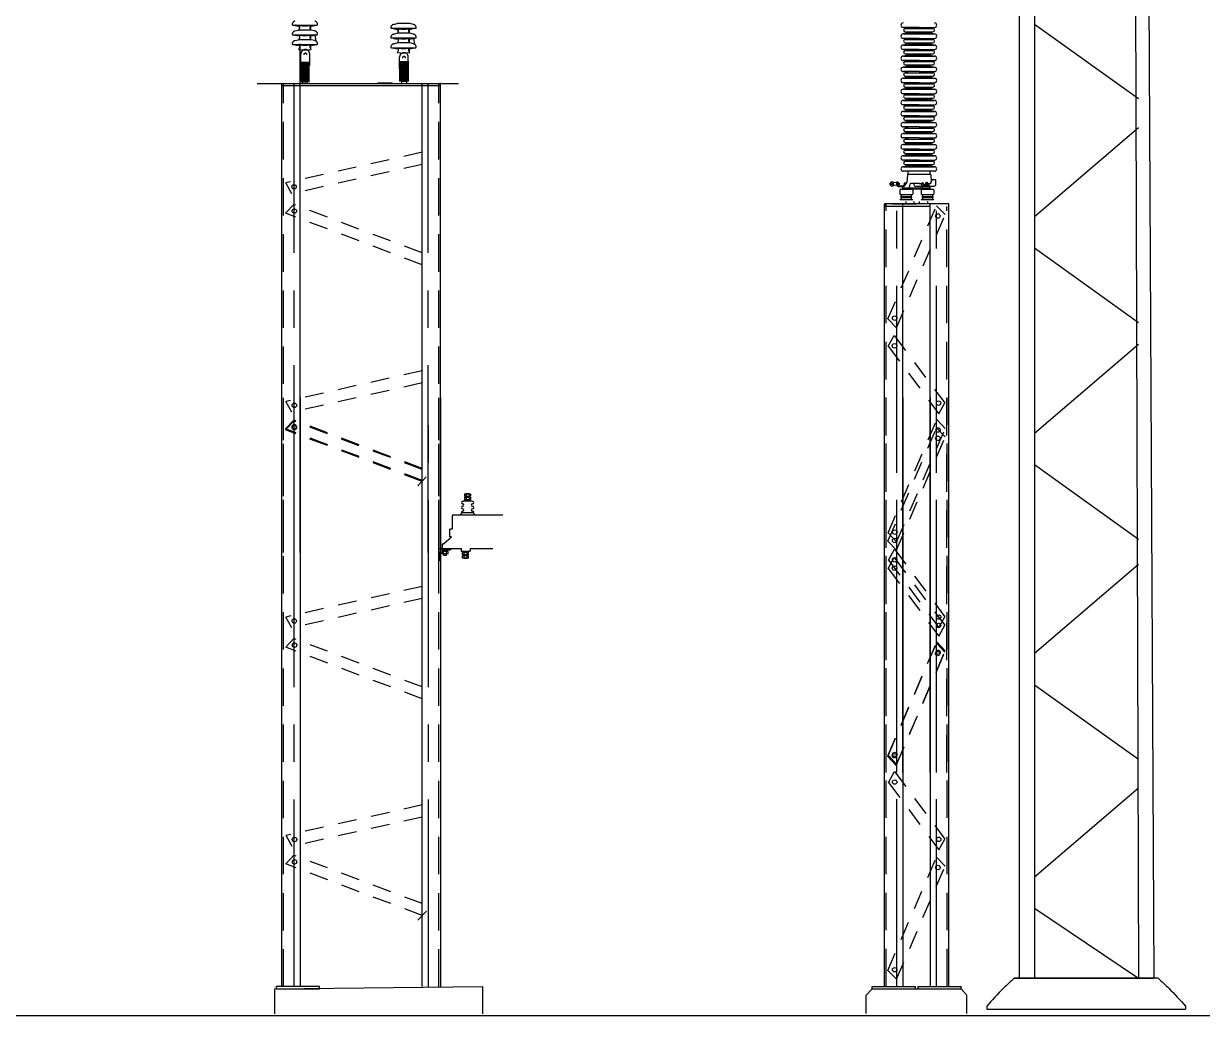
# Model space of a CAD drawing. Header units: inches. Extents: x 29.6 to 118, y -14.2 to 43.7.
# Drawn here: x 93.98 to 101.85, y 7.48 to 14.11 of the extents above; entities that cross this region are included whole.
import ezdxf

# ---------------------------------------------------------------- set-up
doc = ezdxf.new("R2010")
doc.units = ezdxf.units.IN
doc.header["$MEASUREMENT"] = 0
for name, pattern in [('CENTER', [2, 1.25, -0.25, 0.25, -0.25]), ('DASHED', [0.75, 0.5, -0.25]), ('HIDDEN', [0.375, 0.25, -0.125]), ('HIDDEN2', [0.1875, 0.125, -0.0625])]:
    doc.linetypes.add(name, pattern=pattern)
for name, color, linetype in [('DIM', 2, 'Continuous'), ('EST', 4, 'Continuous'), ('HUECO', 7, 'Continuous'), ('L50X5', 1, 'Continuous'), ('L75X7', 2, 'Continuous'), ('LAM10', 2, 'Continuous'), ('medidas', 3, 'Continuous'), ('MURO', 1, 'Continuous'), ('OBJ', 7, 'Continuous'), ('referencia', 2, 'Continuous')]:
    doc.layers.add(name, color=color, linetype=linetype)

msp = doc.modelspace()

# ---------------------------------------------------------------- linework, layer by layer
at = {"color": 2, "linetype": 'DASHED'}
for p, q in [((95.77913, 14.09731), (95.93946, 14.09731)), ((95.79334, 14.09612), (95.79334, 14.09731)), ((95.79453, 14.09492), (95.92405, 14.09492)), ((95.80553, 14.09373), (95.80553, 14.09492)), ((95.9002, 14.09253), (95.81656, 14.09253)), ((95.84384, 14.09253), (95.87474, 14.09253)), ((95.91306, 14.09373), (95.91306, 14.09492)), ((95.92525, 14.09612), (95.92525, 14.09731)), ((96.45108, 14.10174), (96.47586, 14.10752)), ((96.5595, 14.10752), (96.47586, 14.10752)), ((96.58429, 14.10174), (96.5595, 14.10752)), ((95.77918, 14.03259), (95.93951, 14.03259)), ((95.79274, 14.0584), (95.81752, 14.06418)), ((95.79339, 14.03139), (95.79339, 14.03259)), ((95.79458, 14.0302), (95.9241, 14.0302)), ((95.80558, 14.029), (95.80558, 14.0302)), ((95.90025, 14.02781), (95.81661, 14.02781)), ((95.90116, 14.06418), (95.81752, 14.06418)), ((95.84389, 14.02781), (95.87479, 14.02781)), ((95.92595, 14.0584), (95.90116, 14.06418)), ((95.91311, 14.029), (95.91311, 14.0302)), ((95.9253, 14.03139), (95.9253, 14.03259)), ((96.43752, 14.07592), (96.59785, 14.07592)), ((96.43757, 14.0112), (96.5979, 14.0112)), ((96.45113, 14.03701), (96.47591, 14.04279)), ((96.45173, 14.07473), (96.45173, 14.07592)), ((96.45178, 14.01), (96.45178, 14.0112)), ((96.45292, 14.07353), (96.58244, 14.07353)), ((96.45297, 14.00881), (96.58249, 14.00881)), ((96.46392, 14.07234), (96.46392, 14.07353)), ((96.46397, 14.00761), (96.46397, 14.00881)), ((96.55859, 14.07114), (96.47495, 14.07114)), ((96.55955, 14.04279), (96.47591, 14.04279)), ((96.50223, 14.07114), (96.53313, 14.07114)), ((96.58434, 14.03701), (96.55955, 14.04279)), ((96.57145, 14.07234), (96.57145, 14.07353)), ((96.5715, 14.00761), (96.5715, 14.00881)), ((96.58364, 14.07473), (96.58364, 14.07592)), ((96.58369, 14.01), (96.58369, 14.0112)), ((95.77918, 13.96786), (95.93951, 13.96786)), ((95.79274, 13.99368), (95.81752, 13.99946)), ((95.79339, 13.96667), (95.79339, 13.96786)), ((95.79458, 13.96547), (95.9241, 13.96547)), ((95.80558, 13.96428), (95.80558, 13.96547)), ((95.90025, 13.96308), (95.81661, 13.96308)), ((95.90116, 13.99946), (95.81752, 13.99946)), ((95.84389, 13.96308), (95.87479, 13.96308)), ((95.92595, 13.99368), (95.90116, 13.99946)), ((95.91311, 13.96428), (95.91311, 13.96547)), ((95.9253, 13.96667), (95.9253, 13.96786)), ((96.43757, 13.94647), (96.5979, 13.94647)), ((96.45113, 13.97229), (96.47591, 13.97807)), ((96.45178, 13.94528), (96.45178, 13.94647)), ((96.45297, 13.94408), (96.58249, 13.94408)), ((96.46397, 13.94289), (96.46397, 13.94408)), ((96.55864, 14.00642), (96.475, 14.00642)), ((96.55864, 13.94169), (96.475, 13.94169)), ((96.55955, 13.97807), (96.47591, 13.97807)), ((96.50228, 14.00642), (96.53318, 14.00642)), ((96.50228, 13.94169), (96.53318, 13.94169)), ((96.58434, 13.97229), (96.55955, 13.97807)), ((96.5715, 13.94289), (96.5715, 13.94408)), ((96.58369, 13.94528), (96.58369, 13.94647))]:
    msp.add_line(p, q, dxfattribs=at)
at = {"color": 2}
for p, q in [((95.80672, 14.09253), (95.81656, 14.09253)), ((95.8243, 14.07628), (95.82184, 14.09253)), ((95.9002, 14.09253), (95.91186, 14.09253)), ((95.80677, 14.02781), (95.81661, 14.02781)), ((95.90025, 14.02781), (95.91191, 14.02781)), ((95.93408, 13.99008), (95.92762, 14.03259)), ((96.46511, 14.07114), (96.47495, 14.07114)), ((96.48269, 14.05489), (96.48023, 14.07114)), ((96.55859, 14.07114), (96.57025, 14.07114)), ((96.59247, 13.96869), (96.58601, 14.0112)), ((99.95988, 14.08234), (99.85325, 14.08234)), ((99.88601, 14.04539), (99.85646, 14.038)), ((99.85646, 14.038), (100.06331, 14.038)), ((99.86754, 14.07496), (99.88601, 14.08234)), ((99.86754, 14.07496), (100.05223, 14.07496)), ((99.86754, 14.05279), (100.05223, 14.05279)), ((99.88601, 14.04539), (99.88601, 14.05279)), ((99.88601, 14.04539), (100.03376, 14.04539)), ((99.95988, 14.08234), (100.06331, 14.08234)), ((100.05223, 14.07496), (100.03376, 14.08234)), ((100.03376, 14.04539), (100.03376, 14.05279)), ((100.03376, 14.04539), (100.06331, 14.038)), ((95.80677, 13.96308), (95.81661, 13.96308)), ((95.90025, 13.96308), (95.91191, 13.96308)), ((96.46516, 14.00642), (96.475, 14.00642)), ((96.46516, 13.94169), (96.475, 13.94169)), ((96.55864, 14.00642), (96.5703, 14.00642)), ((96.55864, 13.94169), (96.5703, 13.94169)), ((99.95988, 14.00845), (99.85325, 14.00845)), ((99.95988, 13.93456), (99.85325, 13.93456)), ((99.88601, 13.97149), (99.85646, 13.96411)), ((99.85646, 13.96411), (100.06331, 13.96411)), ((99.86754, 14.00106), (99.88601, 14.00845)), ((99.86754, 14.00106), (100.05223, 14.00106)), ((99.86754, 13.9789), (100.05223, 13.9789)), ((99.86754, 13.92717), (99.88601, 13.93456)), ((99.88601, 13.97149), (99.88601, 13.9789)), ((99.88601, 13.97149), (100.03376, 13.97149)), ((99.95988, 14.00845), (100.06331, 14.00845)), ((99.95988, 13.93456), (100.06331, 13.93456)), ((100.05223, 14.00106), (100.03376, 14.00845)), ((100.03376, 13.97149), (100.03376, 13.9789)), ((100.03376, 13.97149), (100.06331, 13.96411)), ((100.05223, 13.92717), (100.03376, 13.93456)), ((95.8331, 13.82697), (95.8331, 13.90499)), ((95.89142, 13.82697), (95.89142, 13.90499)), ((96.49149, 13.80558), (96.49149, 13.8836)), ((96.54981, 13.80558), (96.54981, 13.8836)), ((99.95988, 13.86067), (99.85325, 13.86067)), ((99.88601, 13.8976), (99.85646, 13.89022)), ((99.85646, 13.89022), (100.06331, 13.89022)), ((99.86754, 13.92717), (100.05223, 13.92717)), ((99.86754, 13.90501), (100.05223, 13.90501)), ((99.86754, 13.85328), (99.88601, 13.86067)), ((99.86754, 13.85328), (100.05223, 13.85328)), ((99.88601, 13.8976), (99.88601, 13.90501)), ((99.88601, 13.8976), (100.03376, 13.8976)), ((99.95988, 13.86067), (100.06331, 13.86067)), ((100.03376, 13.8976), (100.03376, 13.90501)), ((100.03376, 13.8976), (100.06331, 13.89022)), ((100.05223, 13.85328), (100.03376, 13.86067)), ((99.95988, 13.78677), (99.85325, 13.78677)), ((99.88601, 13.82371), (99.85646, 13.81632)), ((99.85646, 13.81632), (100.06331, 13.81632)), ((99.86754, 13.83112), (100.05223, 13.83112)), ((99.86754, 13.77939), (99.88601, 13.78677)), ((99.86754, 13.77939), (100.05223, 13.77939)), ((99.88601, 13.82371), (99.88601, 13.83112)), ((99.88601, 13.82371), (100.03376, 13.82371)), ((99.95988, 13.78677), (100.06331, 13.78677)), ((100.03376, 13.82371), (100.03376, 13.83112)), ((100.03376, 13.82371), (100.06331, 13.81632)), ((100.05223, 13.77939), (100.03376, 13.78677)), ((99.95988, 13.71288), (99.85325, 13.71288)), ((99.88601, 13.74982), (99.85646, 13.74243)), ((99.85646, 13.74243), (100.06331, 13.74243)), ((99.86754, 13.75722), (100.05223, 13.75722)), ((99.86754, 13.70549), (99.88601, 13.71288)), ((99.86754, 13.70549), (100.05223, 13.70549)), ((99.88601, 13.74982), (99.88601, 13.75722)), ((99.88601, 13.74982), (100.03376, 13.74982)), ((99.95988, 13.71288), (100.06331, 13.71288)), ((100.03376, 13.74982), (100.03376, 13.75722)), ((100.03376, 13.74982), (100.06331, 13.74243)), ((100.05223, 13.70549), (100.03376, 13.71288)), ((99.95988, 13.63899), (99.85325, 13.63899)), ((99.88601, 13.67593), (99.85646, 13.66854)), ((99.85646, 13.66854), (100.06331, 13.66854)), ((99.86754, 13.68333), (100.05223, 13.68333)), ((99.86754, 13.6316), (99.88601, 13.63899)), ((99.86754, 13.6316), (100.05223, 13.6316)), ((99.88601, 13.67593), (99.88601, 13.68333)), ((99.88601, 13.67593), (100.03376, 13.67593)), ((99.95988, 13.63899), (100.06331, 13.63899)), ((100.03376, 13.67593), (100.03376, 13.68333)), ((100.03376, 13.67593), (100.06331, 13.66854)), ((100.05223, 13.6316), (100.03376, 13.63899)), ((99.95988, 13.5651), (99.85325, 13.5651)), ((99.88601, 13.60203), (99.85646, 13.59465)), ((99.85646, 13.59465), (100.06331, 13.59465)), ((99.86754, 13.60944), (100.05223, 13.60944)), ((99.86754, 13.55771), (99.88601, 13.5651)), ((99.86754, 13.55771), (100.05223, 13.55771)), ((99.88601, 13.60203), (99.88601, 13.60944)), ((99.88601, 13.60203), (100.03376, 13.60203)), ((99.95988, 13.5651), (100.06331, 13.5651)), ((100.03376, 13.60203), (100.03376, 13.60944)), ((100.03376, 13.60203), (100.06331, 13.59465)), ((100.05223, 13.55771), (100.03376, 13.5651)), ((99.95988, 13.4912), (99.85325, 13.4912)), ((99.88601, 13.52814), (99.85646, 13.52075)), ((99.85646, 13.52075), (100.06331, 13.52075)), ((99.86754, 13.53555), (100.05223, 13.53555)), ((99.86754, 13.48382), (99.88601, 13.4912)), ((99.86754, 13.48382), (100.05223, 13.48382)), ((99.86754, 13.46166), (100.05223, 13.46166)), ((99.88601, 13.52814), (99.88601, 13.53555)), ((99.88601, 13.52814), (100.03376, 13.52814)), ((99.88601, 13.45425), (99.88601, 13.46166)), ((99.95988, 13.4912), (100.06331, 13.4912)), ((100.03376, 13.52814), (100.03376, 13.53555)), ((100.03376, 13.52814), (100.06331, 13.52075)), ((100.05223, 13.48382), (100.03376, 13.4912)), ((100.03376, 13.45425), (100.03376, 13.46166)), ((99.95988, 13.41731), (99.85325, 13.41731)), ((99.88601, 13.45425), (99.85646, 13.44686)), ((99.85646, 13.44686), (100.06331, 13.44686)), ((99.88601, 13.38036), (99.85646, 13.37297)), ((99.86754, 13.40992), (99.88601, 13.41731)), ((99.86754, 13.40992), (100.05223, 13.40992)), ((99.86754, 13.38776), (100.05223, 13.38776)), ((99.88601, 13.45425), (100.03376, 13.45425)), ((99.88601, 13.38036), (99.88601, 13.38776)), ((99.88601, 13.38036), (100.03376, 13.38036)), ((99.95988, 13.41731), (100.06331, 13.41731)), ((100.03376, 13.45425), (100.06331, 13.44686)), ((100.05223, 13.40992), (100.03376, 13.41731)), ((100.03376, 13.38036), (100.03376, 13.38776)), ((100.03376, 13.38036), (100.06331, 13.37297)), ((99.95988, 13.34342), (99.85325, 13.34342)), ((99.85646, 13.37297), (100.06331, 13.37297)), ((99.88601, 13.30646), (99.85646, 13.29908)), ((99.86754, 13.33603), (99.88601, 13.34342)), ((99.86754, 13.33603), (100.05223, 13.33603)), ((99.86754, 13.31387), (100.05223, 13.31387)), ((99.88601, 13.30646), (99.88601, 13.31387)), ((99.88601, 13.30646), (100.03376, 13.30646)), ((99.95988, 13.34342), (100.06331, 13.34342)), ((100.05223, 13.33603), (100.03376, 13.34342)), ((100.03376, 13.30646), (100.03376, 13.31387)), ((100.03376, 13.30646), (100.06331, 13.29908)), ((99.95988, 13.26953), (99.85325, 13.26953)), ((99.85646, 13.29908), (100.06331, 13.29908)), ((99.88601, 13.23257), (99.85646, 13.22518)), ((99.85646, 13.22518), (100.06331, 13.22518)), ((99.86754, 13.26214), (99.88601, 13.26953)), ((99.86754, 13.26214), (100.05223, 13.26214)), ((99.86754, 13.23998), (100.05223, 13.23998)), ((99.88601, 13.23257), (99.88601, 13.23998)), ((99.88601, 13.23257), (100.03376, 13.23257)), ((99.95988, 13.26953), (100.06331, 13.26953)), ((100.05223, 13.26214), (100.03376, 13.26953)), ((100.03376, 13.23257), (100.03376, 13.23998)), ((100.03376, 13.23257), (100.06331, 13.22518)), ((99.95988, 13.19564), (99.85325, 13.19564)), ((99.88601, 13.15868), (99.85646, 13.15129)), ((99.85646, 13.15129), (100.06331, 13.15129)), ((99.86754, 13.18825), (99.88601, 13.19564)), ((99.86754, 13.18825), (100.05223, 13.18825)), ((99.86754, 13.16609), (100.05223, 13.16609)), ((99.88601, 13.15868), (99.88601, 13.16609)), ((99.88601, 13.15868), (100.03376, 13.15868)), ((99.95988, 13.19564), (100.06331, 13.19564)), ((100.05223, 13.18825), (100.03376, 13.19564)), ((100.03376, 13.15868), (100.03376, 13.16609)), ((100.03376, 13.15868), (100.06331, 13.15129)), ((100.06331, 13.12174), (99.85325, 13.12174)), ((99.88601, 13.10269), (99.88601, 13.12174)), ((99.88601, 13.10269), (100.03376, 13.10269)), ((100.03376, 13.10269), (100.03376, 13.12174)), ((37.43422, 7.48409), (110.10387, 7.48409))]:
    msp.add_line(p, q, dxfattribs=at)
for points in [[(95.89663, 14.09731), (95.89663, 14.09492)], [(95.89663, 14.09253), (95.89663, 14.06975)], [(95.89663, 14.02781), (95.89663, 14.00502)], [(96.55502, 14.07592), (96.55502, 14.07353)], [(96.55502, 14.07114), (96.55502, 14.04835)], [(95.89663, 13.96308), (95.89663, 13.94029)], [(96.55502, 14.00642), (96.55502, 13.98363)], [(96.55502, 13.94169), (96.55502, 13.9189)]]:
    msp.add_lwpolyline(points, dxfattribs=at)
at = {"color": 2, "const_width": 0.06691}
for points in [[(95.85734, 13.71596), (95.85655, 13.8529)], [(96.52074, 13.72035), (96.51995, 13.85729)]]:
    msp.add_lwpolyline(points, dxfattribs=at)
at = {"color": 2}
for centre in [(95.79866, 14.09551), (96.45705, 14.07412)]:
    msp.add_circle(centre, 0.0038, dxfattribs=at)
at = {"color": 2, "linetype": 'DASHED'}
for centre, radius, start, end in [((95.77913, 14.10209), 0.00478, 173.282083, 270), ((95.79812, 14.09986), 0.0239, 103.130019, 173.282083), ((95.79453, 14.09612), 0.00119, 180, 270), ((95.80672, 14.09373), 0.00119, 180, 270), ((95.91186, 14.09373), 0.00119, 270, 0), ((95.92405, 14.09612), 0.00119, 270, 0), ((95.92047, 14.09986), 0.0239, 6.717917, 76.869981), ((95.93946, 14.10209), 0.00478, 270, 6.717917), ((96.45651, 14.07846), 0.0239, 103.130019, 173.282083), ((96.57886, 14.07846), 0.0239, 6.717917, 76.869981), ((95.77918, 14.03737), 0.00478, 173.282083, 270), ((95.79817, 14.03513), 0.0239, 103.130019, 173.282083), ((95.79458, 14.03139), 0.00119, 180, 270), ((95.80677, 14.029), 0.00119, 180, 270), ((95.91191, 14.029), 0.00119, 270, 0), ((95.9241, 14.03139), 0.00119, 270, 0), ((95.92052, 14.03513), 0.0239, 6.717917, 76.869981), ((95.93951, 14.03737), 0.00478, 270, 6.717917), ((96.43752, 14.0807), 0.00478, 173.282083, 270), ((96.43757, 14.01598), 0.00478, 173.282083, 270), ((96.45656, 14.01374), 0.0239, 103.130019, 173.282083), ((96.45292, 14.07473), 0.00119, 180, 270), ((96.45297, 14.01), 0.00119, 180, 270), ((96.46511, 14.07234), 0.00119, 180, 270), ((96.57025, 14.07234), 0.00119, 270, 0), ((96.58244, 14.07473), 0.00119, 270, 0), ((96.58249, 14.01), 0.00119, 270, 0), ((96.57891, 14.01374), 0.0239, 6.717917, 76.869981), ((96.59785, 14.0807), 0.00478, 270, 6.717917), ((96.5979, 14.01598), 0.00478, 270, 6.717917), ((95.77918, 13.97264), 0.00478, 173.282083, 270), ((95.79817, 13.97041), 0.0239, 103.130019, 173.282083), ((95.79458, 13.96667), 0.00119, 180, 270), ((95.80677, 13.96428), 0.00119, 180, 270), ((95.86226, 13.90499), 0.02916, 0, 180), ((95.91191, 13.96428), 0.00119, 270, 0), ((95.9241, 13.96667), 0.00119, 270, 0), ((95.92052, 13.97041), 0.0239, 6.717917, 76.869981), ((95.93951, 13.97264), 0.00478, 270, 6.717917), ((96.43757, 13.95125), 0.00478, 173.282083, 270), ((96.45656, 13.94901), 0.0239, 103.130019, 173.282083), ((96.45297, 13.94528), 0.00119, 180, 270), ((96.46516, 14.00761), 0.00119, 180, 270), ((96.46516, 13.94289), 0.00119, 180, 270), ((96.5703, 14.00761), 0.00119, 270, 0), ((96.5703, 13.94289), 0.00119, 270, 0), ((96.58249, 13.94528), 0.00119, 270, 0), ((96.57891, 13.94901), 0.0239, 6.717917, 76.869981), ((96.5979, 13.95125), 0.00478, 270, 6.717917), ((95.86226, 13.89848), 0.01068, 0, 180), ((96.52065, 13.8836), 0.02916, 0, 180), ((96.52065, 13.87709), 0.01068, 0, 180)]:
    msp.add_arc(centre, radius, start, end, dxfattribs=at)
at = {"color": 2}
for centre, radius, start, end in [((95.80527, 14.08586), 0.0213, 326.878693, 18.251529), ((95.91341, 14.08586), 0.0213, 161.748471, 213.121307), ((99.85325, 14.09712), 0.01477, 90, 270), ((100.06331, 14.09712), 0.01477, 270, 90), ((95.80999, 14.07496), 0.01315, 304.957695, 356.774325), ((95.80999, 14.01024), 0.01315, 304.957695, 356.774325), ((95.80527, 14.02114), 0.0213, 326.878693, 18.251529), ((95.91341, 14.02114), 0.0213, 161.748471, 213.121307), ((95.9087, 14.07496), 0.01315, 183.225675, 235.042305), ((95.9087, 14.01024), 0.01315, 183.225675, 235.042305), ((96.46838, 14.05357), 0.01315, 304.957695, 356.774325), ((96.46366, 14.06447), 0.0213, 326.878693, 18.251529), ((96.5718, 14.06447), 0.0213, 161.748471, 213.121307), ((96.56709, 14.05357), 0.01315, 183.225675, 235.042305), ((99.85325, 14.02323), 0.01477, 90, 270), ((99.86754, 14.06388), 0.01108, 90, 270), ((100.05223, 14.06388), 0.01108, 270, 90), ((100.06331, 14.02323), 0.01477, 270, 90), ((95.80999, 13.94551), 0.01315, 304.957695, 356.774325), ((95.85934, 14.22929), 0.29751, 261.919335, 278.080665), ((95.80527, 13.95641), 0.0213, 326.878693, 18.251529), ((95.91341, 13.95641), 0.0213, 161.748471, 213.121307), ((95.9087, 13.94551), 0.01315, 183.225675, 235.042305), ((96.46838, 13.98884), 0.01315, 304.957695, 356.774325), ((96.46366, 13.99975), 0.0213, 326.878693, 18.251529), ((96.46366, 13.93502), 0.0213, 326.878693, 18.251529), ((96.5718, 13.99975), 0.0213, 161.748471, 213.121307), ((96.5718, 13.93502), 0.0213, 161.748471, 213.121307), ((96.56709, 13.98884), 0.01315, 183.225675, 235.042305), ((99.85325, 13.94933), 0.01477, 90, 270), ((99.86754, 13.98998), 0.01108, 90, 270), ((100.05223, 13.98998), 0.01108, 270, 90), ((100.06331, 13.94933), 0.01477, 270, 90), ((96.46838, 13.92412), 0.01315, 304.957695, 356.774325), ((96.51773, 14.2079), 0.29751, 261.919335, 278.080665), ((96.56709, 13.92412), 0.01315, 183.225675, 235.042305), ((99.85325, 13.87544), 0.01477, 90, 270), ((99.86754, 13.91609), 0.01108, 90, 270), ((99.86754, 13.8422), 0.01108, 90, 270), ((100.05223, 13.91609), 0.01108, 270, 90), ((100.05223, 13.8422), 0.01108, 270, 90), ((100.06331, 13.87544), 0.01477, 270, 90), ((99.85325, 13.80155), 0.01477, 90, 270), ((99.86754, 13.76831), 0.01108, 90, 270), ((100.05223, 13.76831), 0.01108, 270, 90), ((100.06331, 13.80155), 0.01477, 270, 90), ((99.85325, 13.72766), 0.01477, 90, 270), ((99.86754, 13.69441), 0.01108, 90, 270), ((100.05223, 13.69441), 0.01108, 270, 90), ((100.06331, 13.72766), 0.01477, 270, 90), ((99.85325, 13.65376), 0.01477, 90, 270), ((99.86754, 13.62052), 0.01108, 90, 270), ((100.05223, 13.62052), 0.01108, 270, 90), ((100.06331, 13.65376), 0.01477, 270, 90), ((99.85325, 13.57987), 0.01477, 90, 270), ((99.86754, 13.54663), 0.01108, 90, 270), ((100.05223, 13.54663), 0.01108, 270, 90), ((100.06331, 13.57987), 0.01477, 270, 90), ((99.85325, 13.50598), 0.01477, 90, 270), ((99.86754, 13.47274), 0.01108, 90, 270), ((100.05223, 13.47274), 0.01108, 270, 90), ((100.06331, 13.50598), 0.01477, 270, 90), ((99.85325, 13.43209), 0.01477, 90, 270), ((99.86754, 13.39884), 0.01108, 90, 270), ((100.05223, 13.39884), 0.01108, 270, 90), ((100.06331, 13.43209), 0.01477, 270, 90), ((99.85325, 13.35819), 0.01477, 90, 270), ((99.86754, 13.32495), 0.01108, 90, 270), ((100.05223, 13.32495), 0.01108, 270, 90), ((100.06331, 13.35819), 0.01477, 270, 90), ((99.85325, 13.2843), 0.01477, 90, 270), ((99.85325, 13.21041), 0.01477, 90, 270), ((99.86754, 13.25106), 0.01108, 90, 270), ((100.05223, 13.25106), 0.01108, 270, 90), ((100.06331, 13.2843), 0.01477, 270, 90), ((100.06331, 13.21041), 0.01477, 270, 90), ((99.85325, 13.13652), 0.01477, 90, 270), ((99.86754, 13.17717), 0.01108, 90, 270), ((100.05223, 13.17717), 0.01108, 270, 90), ((100.06331, 13.13652), 0.01477, 270, 90)]:
    msp.add_arc(centre, radius, start, end, dxfattribs=at)
at = {"layer": 'DIM'}
for p, q in [((100.62982, 23.87106), (100.62764, 7.73206)), ((100.72968, 23.89045), (100.72968, 7.73206)), ((101.37109, 23.88931), (101.4256, 7.73206)), ((101.4447, 23.89156), (101.52764, 7.73206)), ((100.72968, 14.10376), (101.4256, 13.60609)), ((101.4256, 13.41168), (100.72968, 12.81768)), ((100.72968, 12.60898), (101.4256, 12.11131)), ((101.4256, 11.9652), (100.72968, 11.3712)), ((100.72968, 11.1625), (101.4256, 10.66483)), ((101.4256, 10.49522), (100.72968, 9.90122)), ((100.72968, 9.69252), (101.4256, 9.19485)), ((101.4256, 9.0022), (100.72968, 8.4082)), ((100.72968, 8.1995), (101.4256, 7.73206)), ((101.55619, 7.73206), (100.59375, 7.73206)), ((95.95619, 7.67661), (95.66887, 7.67661))]:
    msp.add_line(p, q, dxfattribs=at)
at = {"layer": 'DIM', "color": 2}
for p, q in [((95.82837, 10.57568), (95.82837, 13.9731)), ((95.54166, 13.70785), (96.88581, 13.70785)), ((95.70496, 10.57568), (95.70496, 13.70675)), ((95.7061, 13.69126), (95.7061, 13.70771)), ((95.87394, 13.71596), (95.84074, 13.71596)), ((95.84113, 13.71551), (95.84113, 13.70519)), ((95.87394, 13.71551), (95.87394, 13.70519)), ((96.44499, 13.70906), (96.34454, 13.70906)), ((96.53734, 13.72028), (96.50414, 13.72028)), ((96.50414, 13.71938), (96.50414, 13.70906)), ((96.53734, 13.72544), (96.53734, 13.71512)), ((96.53734, 13.72285), (96.53734, 13.70739)), ((96.64156, 10.57568), (96.64156, 13.70882)), ((96.76496, 10.57568), (96.76496, 13.71071)), ((96.7661, 13.69126), (95.7061, 13.69126)), ((95.7061, 7.67661), (95.7061, 11.60916)), ((95.8295, 7.67661), (95.8295, 11.60916)), ((96.64269, 7.67661), (96.64269, 11.60916)), ((96.7661, 7.67661), (96.7661, 11.60916)), ((96.92564, 10.96759), (96.96513, 10.96759)), ((96.92564, 10.96759), (96.92564, 10.95114)), ((96.92564, 10.95114), (96.96513, 10.95114)), ((96.92564, 10.94508), (96.92564, 10.92863)), ((96.92564, 10.94508), (96.96513, 10.94508)), ((96.93551, 10.96976), (96.95525, 10.96976)), ((96.93551, 10.96976), (96.93551, 10.9204)), ((96.95525, 10.96976), (96.95525, 10.9204)), ((96.96513, 10.96759), (96.96513, 10.95114)), ((96.96513, 10.94508), (96.96513, 10.92863)), ((96.91247, 10.91711), (96.91741, 10.9204)), ((96.91741, 10.9204), (96.97335, 10.9204)), ((96.92564, 10.92863), (96.96513, 10.92863)), ((96.97829, 10.91711), (96.97335, 10.9204)), ((96.84172, 10.81838), (96.84172, 10.73155)), ((96.84995, 10.82661), (97.18068, 10.82661)), ((96.90424, 10.84307), (96.98652, 10.84307)), ((96.82741, 10.68036), (96.82741, 10.73155)), ((96.84172, 10.73155), (96.82741, 10.73155)), ((96.7759, 10.6341), (96.7759, 10.60119)), ((96.7759, 10.6341), (96.78577, 10.6341)), ((96.78577, 10.6341), (96.83729, 10.68036)), ((96.83729, 10.68036), (96.82741, 10.68036)), ((96.7759, 10.60119), (96.78577, 10.60119)), ((96.81539, 10.5823), (96.7759, 10.5823)), ((96.7759, 10.56584), (96.7759, 10.5823)), ((96.81539, 10.56584), (96.7759, 10.56584)), ((96.78577, 10.55667), (96.78577, 10.59296)), ((96.78577, 10.55667), (96.80552, 10.55667)), ((96.80552, 10.60119), (96.90233, 10.60119)), ((96.80552, 10.55667), (96.80552, 10.59296)), ((96.81539, 10.56584), (96.81539, 10.5823)), ((96.90233, 10.60119), (96.90233, 10.58474)), ((96.90233, 10.58474), (96.96211, 10.58474)), ((96.95196, 10.57651), (96.91247, 10.57651)), ((96.91247, 10.56005), (96.91247, 10.57651)), ((96.95196, 10.56005), (96.91247, 10.56005)), ((96.91247, 10.53754), (96.91247, 10.554)), ((96.95196, 10.554), (96.91247, 10.554)), ((96.92234, 10.53537), (96.92234, 10.58474)), ((96.94209, 10.53537), (96.94209, 10.58474)), ((96.95196, 10.56005), (96.95196, 10.57651)), ((96.95196, 10.53754), (96.95196, 10.554)), ((96.96211, 10.60119), (96.96211, 10.58474)), ((96.96211, 10.60119), (97.11486, 10.60119)), ((96.95196, 10.53754), (96.91247, 10.53754)), ((96.94209, 10.53537), (96.92234, 10.53537)), ((95.95619, 7.66016), (95.66824, 7.66016)), ((95.66887, 7.66252), (95.66887, 7.67898)), ((95.95619, 7.66016), (95.95619, 7.67661))]:
    msp.add_line(p, q, dxfattribs=at)
at = {"layer": 'DIM', "color": 2, "linetype": 'HIDDEN'}
for p, q in [((95.71648, 10.57568), (95.71648, 13.70864)), ((96.75344, 10.57568), (96.75344, 13.70787)), ((95.71761, 7.67661), (95.71761, 11.60916)), ((96.75458, 7.67661), (96.75458, 11.60916))]:
    msp.add_line(p, q, dxfattribs=at)
at = {"layer": 'DIM', "color": 2, "linetype": 'CENTER'}
for p, q in [((95.78723, 10.57568), (95.78723, 13.7077)), ((96.68269, 10.57568), (96.68269, 13.70977)), ((95.78837, 7.67661), (95.78837, 11.60916)), ((96.68382, 7.67661), (96.68382, 11.60916))]:
    msp.add_line(p, q, dxfattribs=at)
at = {"layer": 'DIM', "color": 2, "linetype": 'HIDDEN2'}
for p, q in [((96.64156, 13.24799), (95.7313, 13.04334)), ((96.64156, 13.16709), (95.77125, 12.97142)), ((95.77125, 12.97142), (95.7313, 13.04334)), ((95.73074, 12.84179), (95.78723, 12.9016)), ((96.64156, 12.49678), (95.73074, 12.84179)), ((96.64156, 12.57646), (95.78537, 12.89963)), ((96.64156, 12.57646), (96.64156, 12.57646)), ((96.64156, 11.7885), (95.73296, 11.58423)), ((96.64156, 11.7076), (95.77291, 11.51231)), ((96.64156, 11.7076), (96.64156, 11.7076)), ((95.77291, 11.51231), (95.73296, 11.58423)), ((95.73022, 11.40183), (95.78671, 11.46164)), ((95.73074, 11.3949), (95.78723, 11.45472)), ((96.64269, 11.13587), (95.78485, 11.45967)), ((96.64156, 11.12958), (95.78537, 11.45275)), ((96.64269, 11.05619), (95.73022, 11.40183)), ((96.64156, 11.0499), (95.73074, 11.3949)), ((96.61331, 11.01999), (96.6698, 11.0798)), ((96.64269, 10.34892), (95.73243, 10.14427)), ((96.64269, 10.26802), (95.77239, 10.07235)), ((95.77239, 10.07235), (95.73243, 10.14427)), ((95.73188, 9.94272), (95.78837, 10.00253)), ((96.64269, 9.67739), (95.78651, 10.00056)), ((96.64269, 9.59771), (95.73188, 9.94272)), ((96.64269, 9.67739), (96.64269, 9.67739)), ((96.64269, 8.88943), (95.73409, 8.68516)), ((96.64269, 8.80853), (95.77405, 8.61324)), ((96.64269, 8.80853), (96.64269, 8.80853)), ((95.77405, 8.61324), (95.73409, 8.68516)), ((95.73188, 8.49583), (95.78837, 8.55565)), ((96.64269, 8.23051), (95.78651, 8.55368)), ((96.64269, 8.15083), (95.73188, 8.49583)), ((96.61444, 8.12092), (96.67093, 8.18073))]:
    msp.add_line(p, q, dxfattribs=at)
at = {"layer": 'DIM', "color": 2, "linetype": 'Continuous'}
for p, q in [((96.75292, 10.60119), (96.83519, 10.60119)), ((96.75292, 10.51892), (96.75292, 10.60119)), ((96.77595, 10.59296), (96.82696, 10.59296))]:
    msp.add_line(p, q, dxfattribs=at)
msp.add_lwpolyline([(96.75292, 10.51892, 0.4142136), (96.76115, 10.52715), (96.76115, 10.57815)], format="xyb", dxfattribs=at)
at = {"layer": 'DIM', "color": 2}
msp.add_lwpolyline([(97.04769, 7.49562), (97.04796, 7.67562), (97.04796, 7.67562), (95.65646, 7.66016), (95.65646, 7.66016), (95.65582, 7.49562)], dxfattribs=at)
for centre in [(95.78723, 13.01705), (95.78889, 12.85549), (95.78889, 11.55794), (95.78837, 11.41553), (95.78889, 11.40861), (95.78837, 10.11798), (95.79003, 9.95642), (95.79003, 8.65887), (95.79003, 8.50954)]:
    msp.add_circle(centre, 0.01481, dxfattribs=at)
for centre, radius, start, end in [((96.91247, 10.90888), 0.00823, 90, 270), ((96.91247, 10.87597), 0.00823, 90, 270), ((96.91247, 10.89243), 0.00823, 270, 90), ((96.91247, 10.85952), 0.00823, 270, 90), ((96.97829, 10.89243), 0.00823, 90, 270), ((96.97829, 10.85952), 0.00823, 90, 270), ((96.97829, 10.90888), 0.00823, 270, 90), ((96.97829, 10.87597), 0.00823, 270, 90), ((96.84995, 10.81838), 0.00823, 90, 180), ((96.81645, 10.90495), 0.11052, 314.860952, 325.948608), ((96.91247, 10.84307), 0.00823, 90, 180), ((96.97829, 10.84307), 0.00823, 0, 90), ((97.07431, 10.90495), 0.11052, 214.051392, 225.139048)]:
    msp.add_arc(centre, radius, start, end, dxfattribs=at)
at = {"layer": 'DIM', "color": 2, "linetype": 'Continuous'}
for centre, radius, start, end in [((96.77595, 10.57815), 0.01481, 153.6122, 180), ((96.77595, 10.57815), 0.01481, 90, 153.6122), ((96.82696, 10.60119), 0.00823, 270, 0)]:
    msp.add_arc(centre, radius, start, end, dxfattribs=at)
at = {"layer": 'EST', "color": 2, "const_width": 0.00982}
msp.add_lwpolyline([(99.7864, 13.03679), (99.75965, 13.03679)], dxfattribs=at)
at = {"layer": 'HUECO', "color": 2}
for centre in [(100.08517, 12.82235), (99.7968, 12.14), (99.79552, 11.95541), (100.08983, 11.57289), (100.08517, 11.33792), (100.08652, 11.39372), (99.79815, 10.71137), (99.7968, 10.65557), (99.79552, 10.47098), (99.79687, 10.52678), (100.09117, 10.14426), (100.08983, 10.08846), (100.08652, 9.90929), (100.08351, 9.90035), (99.79514, 9.218), (99.79815, 9.22694), (99.79687, 9.04235), (100.09117, 8.65983), (100.08486, 8.47172), (99.79648, 7.78937)]:
    msp.add_circle(centre, 0.01481, dxfattribs=at)
at = {"layer": 'L50X5', "color": 2, "linetype": 'HIDDEN2'}
for p, q in [((99.75218, 12.13564), (100.07668, 12.89143)), ((99.80867, 12.07583), (100.13317, 12.83162)), ((100.13317, 12.83162), (100.07668, 12.89143)), ((99.80867, 12.07583), (99.75218, 12.13564)), ((99.75439, 11.95346), (99.79435, 12.02537)), ((99.79435, 12.02537), (100.13096, 11.57407)), ((99.75439, 11.95346), (100.091, 11.50215)), ((100.091, 11.50215), (100.13096, 11.57407)), ((99.75352, 10.70701), (100.07803, 11.4628)), ((100.13452, 11.40299), (100.07803, 11.4628)), ((99.75218, 10.65121), (100.07668, 11.407)), ((99.80867, 10.5914), (100.13317, 11.34719)), ((99.81001, 10.6472), (100.13452, 11.40299)), ((100.13317, 11.34719), (100.07668, 11.407)), ((99.81001, 10.6472), (99.75352, 10.70701)), ((99.80867, 10.5914), (99.75218, 10.65121)), ((99.75574, 10.52483), (99.79569, 10.59675)), ((99.79569, 10.59675), (100.1323, 10.14544)), ((99.75439, 10.46903), (99.79435, 10.54094)), ((99.75439, 10.46903), (100.091, 10.01772)), ((99.75574, 10.52483), (100.09235, 10.07352)), ((99.79435, 10.54094), (100.13096, 10.08964)), ((100.091, 10.01772), (100.13096, 10.08964)), ((100.09235, 10.07352), (100.1323, 10.14544)), ((99.75052, 9.21364), (100.07502, 9.96943)), ((99.75352, 9.22258), (100.07803, 9.97837)), ((99.81001, 9.16277), (100.13452, 9.91856)), ((100.13151, 9.90962), (100.07502, 9.96943)), ((100.13452, 9.91856), (100.07803, 9.97837)), ((99.807, 9.15383), (100.13151, 9.90962)), ((99.807, 9.15383), (99.75052, 9.21364)), ((99.81001, 9.16277), (99.75352, 9.22258)), ((99.75574, 9.0404), (99.79569, 9.11232)), ((99.79569, 9.11232), (100.1323, 8.66101)), ((99.75574, 9.0404), (100.09235, 8.58909)), ((100.09235, 8.58909), (100.1323, 8.66101)), ((99.75186, 7.78501), (100.07637, 8.54081)), ((100.13285, 8.48099), (100.07637, 8.54081)), ((99.80835, 7.7252), (100.13285, 8.48099)), ((99.80835, 7.7252), (99.75186, 7.78501))]:
    msp.add_line(p, q, dxfattribs=at)
at = {"layer": 'L75X7', "color": 2}
for p, q in [((99.72806, 9.10641), (99.72806, 12.9024)), ((99.85146, 9.10641), (99.85146, 12.90532)), ((100.03388, 9.10641), (100.03388, 12.90356)), ((100.15729, 9.10641), (100.15729, 12.88721)), ((99.7294, 7.67778), (99.7294, 11.61033)), ((99.85281, 7.67778), (99.85281, 11.61033)), ((100.03523, 7.67778), (100.03523, 11.61033)), ((100.15864, 7.67778), (100.15864, 11.61033))]:
    msp.add_line(p, q, dxfattribs=at)
at = {"layer": 'L75X7', "color": 2, "linetype": 'HIDDEN'}
for p, q in [((99.73957, 9.10641), (99.73957, 12.90415)), ((100.14577, 9.10641), (100.14577, 12.88604)), ((99.74092, 7.67778), (99.74092, 11.61033)), ((100.14712, 7.67778), (100.14712, 11.61033))]:
    msp.add_line(p, q, dxfattribs=at)
at = {"layer": 'L75X7', "color": 2, "linetype": 'CENTER'}
for p, q in [((99.81033, 9.10641), (99.81033, 12.90356)), ((100.07502, 9.10641), (100.07502, 12.88896)), ((99.81167, 7.67778), (99.81167, 11.61033)), ((100.07637, 7.67778), (100.07637, 11.61033))]:
    msp.add_line(p, q, dxfattribs=at)
at = {"layer": 'LAM10', "color": 2}
for p, q in [((100.15864, 12.9042), (99.7294, 12.9042)), ((99.7294, 12.9042), (99.7294, 12.88774)), ((99.7294, 12.88774), (100.03523, 12.88774)), ((100.15864, 12.88774), (100.15864, 12.9042)), ((99.64713, 7.67778), (99.93508, 7.67778)), ((99.64713, 7.66133), (99.64713, 7.67778)), ((99.64713, 7.66133), (99.93508, 7.66133)), ((99.93508, 7.66133), (99.93508, 7.67778)), ((99.95296, 7.66133), (99.95296, 7.67778)), ((99.95296, 7.67778), (100.24091, 7.67778)), ((99.95296, 7.66133), (100.24091, 7.66133)), ((100.24091, 7.66133), (100.24091, 7.67778))]:
    msp.add_line(p, q, dxfattribs=at)
at = {"layer": 'medidas', "color": 40, "true_color": 0xf8d731}
for p in [(100.4113, 7.5248), (101.73864, 7.5455)]:
    msp.add_line(p, (101.73864, 7.5248), dxfattribs=at)
at = {"layer": 'MURO', "color": 2}
msp.add_lwpolyline([(99.606, 7.49679), (99.606, 7.62019), (99.64713, 7.66133), (100.24091, 7.66133), (100.27536, 7.62096), (100.27536, 7.49679)], dxfattribs=at)
at = {"layer": 'OBJ', "color": 2}
for p, q in [((99.88203, 13.0984), (99.87768, 13.04869)), ((99.88671, 13.10269), (100.03306, 13.10269)), ((100.03574, 13.0393), (100.0475, 13.06511)), ((100.03774, 13.0984), (100.04146, 13.05591)), ((100.07258, 13.06511), (100.0475, 13.06511)), ((100.07258, 13.03333), (100.07258, 13.06511)), ((99.78559, 13.04338), (99.78559, 13.04351)), ((99.78559, 13.03007), (99.78559, 13.03019)), ((99.81081, 13.04674), (99.78662, 13.04463)), ((99.81081, 13.02683), (99.78662, 13.02895)), ((99.81081, 13.0497), (99.8155, 13.0497)), ((99.81081, 13.02683), (99.81081, 13.0497)), ((99.8155, 13.02798), (99.8155, 13.0497)), ((99.8155, 13.04393), (99.81691, 13.04393)), ((99.8155, 13.03814), (99.81691, 13.03725)), ((99.8155, 13.03697), (99.81691, 13.03608)), ((99.8155, 13.02965), (99.81691, 13.02965)), ((99.81752, 13.04492), (99.81691, 13.04387)), ((99.81691, 13.02965), (99.81691, 13.04393)), ((99.81691, 13.04387), (99.81691, 13.02971)), ((99.81752, 13.02866), (99.81691, 13.02971)), ((99.82451, 13.04492), (99.81752, 13.04492)), ((99.82451, 13.03272), (99.81752, 13.03272)), ((99.82451, 13.02866), (99.81752, 13.02866)), ((99.82451, 13.04086), (99.81757, 13.04086)), ((99.81902, 13.02446), (99.86072, 13.02446)), ((99.81902, 13.01977), (99.84897, 13.01977)), ((99.82451, 13.04492), (99.82512, 13.04387)), ((99.82451, 13.02866), (99.82512, 13.02971)), ((99.82512, 13.04387), (99.82512, 13.02971)), ((99.82512, 13.04148), (99.82625, 13.04148)), ((99.82512, 13.03209), (99.82625, 13.03209)), ((99.82625, 13.04148), (99.82719, 13.04055)), ((99.82625, 13.04148), (99.82625, 13.03209)), ((99.82625, 13.03209), (99.82719, 13.03303)), ((99.82719, 13.03303), (99.82719, 13.04055)), ((99.83121, 12.99447), (99.83121, 12.96915)), ((99.83892, 13.00217), (99.90937, 13.00217)), ((99.84835, 13.01796), (99.84915, 13.00878)), ((100.02825, 13.00878), (99.84869, 13.00878)), ((99.88463, 13.00878), (99.84915, 13.00878)), ((99.85795, 13.02052), (99.85069, 13.02052)), ((99.85601, 13.02809), (99.85601, 13.02521)), ((99.85601, 13.02809), (99.86203, 13.02809)), ((99.87768, 13.04869), (99.85795, 13.02052)), ((99.85996, 13.03569), (99.85996, 13.02869)), ((99.85996, 13.02869), (99.86102, 13.02809)), ((100.02839, 13.00217), (99.86001, 13.00217)), ((99.86044, 13.00878), (99.86044, 13.00217)), ((99.86102, 13.03629), (99.87107, 13.03629)), ((99.86102, 13.02809), (99.86532, 13.02809)), ((99.86105, 13.04165), (99.8634, 13.04399)), ((99.86105, 13.04165), (99.86105, 13.03617)), ((99.86105, 13.04165), (99.87514, 13.04165)), ((99.86105, 13.03695), (99.87153, 13.03695)), ((99.86203, 13.02809), (99.86532, 13.02809)), ((99.86334, 13.03578), (99.8707, 13.03578)), ((99.8634, 13.04399), (99.87279, 13.04399)), ((99.8634, 13.0393), (99.87279, 13.0393)), ((99.86403, 13.03569), (99.86403, 13.02875)), ((99.87514, 13.04165), (99.87279, 13.04399)), ((99.89908, 13.03582), (99.8937, 13.01574)), ((99.95988, 13.0393), (99.90362, 13.0393)), ((99.91708, 12.99447), (99.91708, 12.96915)), ((99.92467, 13.0393), (99.92467, 13.0322)), ((99.93519, 13.02168), (99.97991, 13.02168)), ((99.95988, 13.0393), (99.97158, 13.0393)), ((99.95988, 13.0393), (99.97158, 13.0393)), ((99.97263, 12.99447), (99.97263, 12.96915)), ((99.98336, 13.00878), (99.97612, 13.03582)), ((99.97822, 13.04869), (99.99083, 13.02052)), ((100.03044, 13.02052), (99.98022, 13.02052)), ((99.98033, 13.00217), (100.05079, 13.00217)), ((99.98336, 13.04869), (99.99598, 13.02052)), ((100.03044, 13.00878), (99.98336, 13.00878)), ((99.98336, 13.00878), (99.98336, 13.00878)), ((99.99798, 13.0343), (99.99798, 13.02452)), ((100.0222, 13.02339), (99.99816, 13.02339)), ((99.99816, 13.02339), (99.99816, 13.02052)), ((100.0222, 13.02052), (99.99816, 13.02052)), ((100.01933, 13.03543), (100.00103, 13.03543)), ((100.01933, 13.02339), (100.00103, 13.02339)), ((100.00314, 13.03578), (100.01722, 13.03578)), ((100.0032, 13.04165), (100.00554, 13.04399)), ((100.0032, 13.04165), (100.01728, 13.04165)), ((100.0032, 13.04165), (100.0032, 13.03543)), ((100.0032, 13.03695), (100.01728, 13.03695)), ((100.00408, 13.0343), (100.00408, 13.02452)), ((100.00548, 13.03578), (100.01487, 13.03578)), ((100.00554, 13.04399), (100.01494, 13.04399)), ((100.00554, 13.0393), (100.01494, 13.0393)), ((100.01073, 13.02339), (100.00863, 13.02052)), ((100.01192, 13.04399), (100.00924, 13.04869)), ((100.01138, 13.02339), (100.00925, 13.02052)), ((100.03044, 13.02052), (100.01439, 13.04869)), ((100.01728, 13.04165), (100.01494, 13.04399)), ((100.01628, 13.0343), (100.01628, 13.02452)), ((100.01728, 13.04165), (100.01728, 13.03543)), ((100.01974, 13.0393), (100.03574, 13.0393)), ((100.0222, 13.02339), (100.0222, 13.02052)), ((100.02238, 13.0343), (100.02238, 13.02452)), ((100.0253, 13.02052), (100.02238, 13.02564)), ((100.02978, 13.02168), (100.06094, 13.02168)), ((100.03044, 13.02052), (100.03044, 13.00878)), ((100.03044, 13.00878), (100.03044, 13.00217)), ((100.04146, 13.05591), (100.03574, 13.0393)), ((100.05849, 12.99447), (100.05849, 12.96915)), ((99.83341, 12.96694), (99.91487, 12.96694)), ((99.83341, 12.93172), (99.91487, 12.93172)), ((99.83892, 12.95162), (99.83892, 12.94704)), ((99.83977, 12.95332), (99.90852, 12.95332)), ((99.83977, 12.94535), (99.90852, 12.94535)), ((99.84112, 12.96694), (99.84112, 12.956)), ((99.84112, 12.94266), (99.84112, 12.93172)), ((99.8708, 12.92032), (99.8708, 12.9042)), ((99.90717, 12.96694), (99.90717, 12.956)), ((99.90717, 12.94266), (99.90717, 12.93172)), ((99.90937, 12.95162), (99.90937, 12.94704)), ((99.92548, 12.92032), (99.92548, 12.9042)), ((99.96085, 12.92032), (99.96085, 12.9042)), ((99.97483, 12.96694), (100.05629, 12.96694)), ((99.97483, 12.93172), (100.05629, 12.93172)), ((99.98033, 12.95162), (99.98033, 12.94704)), ((99.98119, 12.95332), (100.04994, 12.95332)), ((99.98119, 12.94535), (100.04994, 12.94535)), ((99.98254, 12.96694), (99.98254, 12.956)), ((99.98254, 12.94266), (99.98254, 12.93172)), ((100.01554, 12.92032), (100.01554, 12.9042)), ((100.04859, 12.96694), (100.04859, 12.956)), ((100.04859, 12.94266), (100.04859, 12.93172)), ((100.05079, 12.95162), (100.05079, 12.94704)), ((99.78328, 12.9042), (99.94021, 12.9042))]:
    msp.add_line(p, q, dxfattribs=at)
msp.add_circle((99.78028, 13.03679), 0.00612, dxfattribs=at)
for centre, radius, start, end in [((99.88671, 13.098), 0.0047, 90, 175), ((100.03306, 13.098), 0.0047, 5, 90), ((99.78028, 13.03679), 0.0129, 39.239703, 320.760297), ((99.78672, 13.04351), 0.00113, 95, 180), ((99.78028, 13.03679), 0.00847, 308.839684, 51.160316), ((99.78672, 13.03007), 0.00113, 180, 265), ((99.81902, 13.02798), 0.00821, 180, 270), ((99.81902, 13.02798), 0.00351, 180, 270), ((99.82061, 13.04289), 0.0037, 146.690465, 213.309535), ((99.82981, 13.03679), 0.0129, 161.623847, 198.376153), ((99.82061, 13.03069), 0.0037, 146.690465, 213.309535), ((99.81221, 13.03679), 0.0129, 341.623847, 18.376153), ((99.82141, 13.04289), 0.0037, 326.690465, 33.309535), ((99.82141, 13.03069), 0.0037, 326.690465, 33.309535), ((99.83892, 12.99447), 0.00771, 90, 180), ((99.85069, 13.01817), 0.00235, 90, 185), ((99.862, 13.03259), 0.0037, 56.690465, 123.309535), ((99.862, 13.03179), 0.0037, 236.690465, 303.309535), ((99.8681, 13.02339), 0.0129, 77.659168, 108.376153), ((99.8681, 13.04099), 0.0129, 251.623847, 258.410588), ((99.88463, 13.01817), 0.00939, 270, 345), ((99.90362, 13.0346), 0.0047, 90, 165), ((99.90937, 12.99447), 0.00771, 0, 90), ((99.93519, 13.0322), 0.01052, 180, 270), ((99.97158, 13.0346), 0.0047, 15, 90), ((99.98033, 12.99447), 0.00771, 90, 180), ((100.00103, 13.03074), 0.00469, 49.441037, 130.558963), ((100.00103, 13.02808), 0.00469, 229.441037, 310.558963), ((100.01018, 13.01836), 0.01707, 69.065034, 110.934966), ((100.01018, 13.04046), 0.01707, 249.065034, 290.934966), ((100.01933, 13.03074), 0.00469, 49.441037, 130.558963), ((100.01933, 13.02808), 0.00469, 229.441037, 310.558963), ((100.05079, 12.99447), 0.00771, 0, 90), ((100.06094, 13.03333), 0.01165, 270, 0), ((99.83341, 12.96915), 0.0022, 180, 270), ((99.83341, 12.92952), 0.0022, 90, 180), ((99.84103, 12.95162), 0.00211, 126.639214, 180), ((99.84103, 12.94704), 0.00211, 180, 233.360786), ((99.83777, 12.956), 0.00335, 306.639214, 0), ((99.83777, 12.94266), 0.00335, 0, 53.360786), ((99.91051, 12.956), 0.00335, 180, 233.360786), ((99.91051, 12.94266), 0.00335, 126.639214, 180), ((99.90726, 12.95162), 0.00211, 0, 53.360786), ((99.90726, 12.94704), 0.00211, 306.639214, 0), ((99.91487, 12.96915), 0.0022, 270, 0), ((99.91487, 12.92952), 0.0022, 0, 90), ((99.97483, 12.96915), 0.0022, 180, 270), ((99.97483, 12.92952), 0.0022, 90, 180), ((99.98245, 12.95162), 0.00211, 126.639214, 180), ((99.98245, 12.94704), 0.00211, 180, 233.360786), ((99.97919, 12.956), 0.00335, 306.639214, 0), ((99.97919, 12.94266), 0.00335, 0, 53.360786), ((100.05193, 12.956), 0.00335, 180, 233.360786), ((100.05193, 12.94266), 0.00335, 126.639214, 180), ((100.04867, 12.95162), 0.00211, 0, 53.360786), ((100.04867, 12.94704), 0.00211, 306.639214, 0), ((100.05629, 12.96915), 0.0022, 270, 0), ((100.05629, 12.92952), 0.0022, 0, 90)]:
    msp.add_arc(centre, radius, start, end, dxfattribs=at)
at = {"layer": 'referencia'}
for p, q in [((100.59375, 7.73206), (101.52764, 7.73206)), ((100.4113, 7.5455), (100.4113, 7.5248))]:
    msp.add_line(p, q, dxfattribs=at)
for points in [[(100.59375, 7.73206), (100.52327, 7.66591), (100.4113, 7.5455)], [(101.55619, 7.73206), (101.62667, 7.66591), (101.73864, 7.5455)]]:
    msp.add_spline(points, degree=3, dxfattribs=at)

doc.saveas('drawing.dxf')
